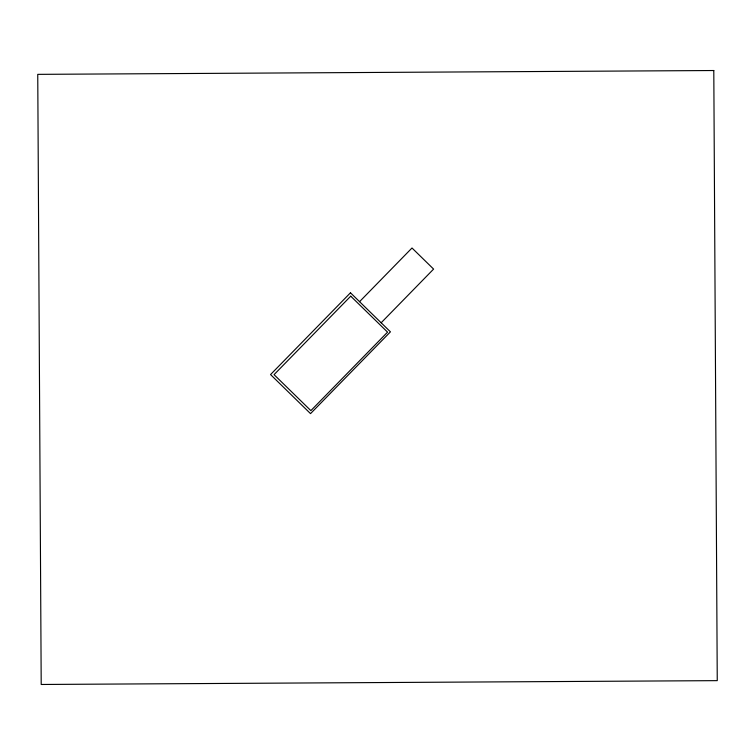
<?xml version="1.0" encoding="UTF-8"?>
<svg xmlns="http://www.w3.org/2000/svg" width="755" height="755" viewBox="0 0 755 755"><rect width="100%" height="100%" fill="white"/><g stroke="black" fill="none" stroke-linecap="round" stroke-linejoin="round"><path stroke-width="1.13" d="M359.559 301.67L412.003 247.999L433.596 269.091L381.152 322.772M350.471 292.789L270.554 374.574L310.522 413.627L390.439 331.841L350.471 292.789M350.735 296.168L274.056 374.65L310.881 410.626L387.56 332.143L350.735 296.168M713.796 70.526L37.75 74.358L41.204 684.474L717.25 680.642L713.796 70.526"/></g></svg>
